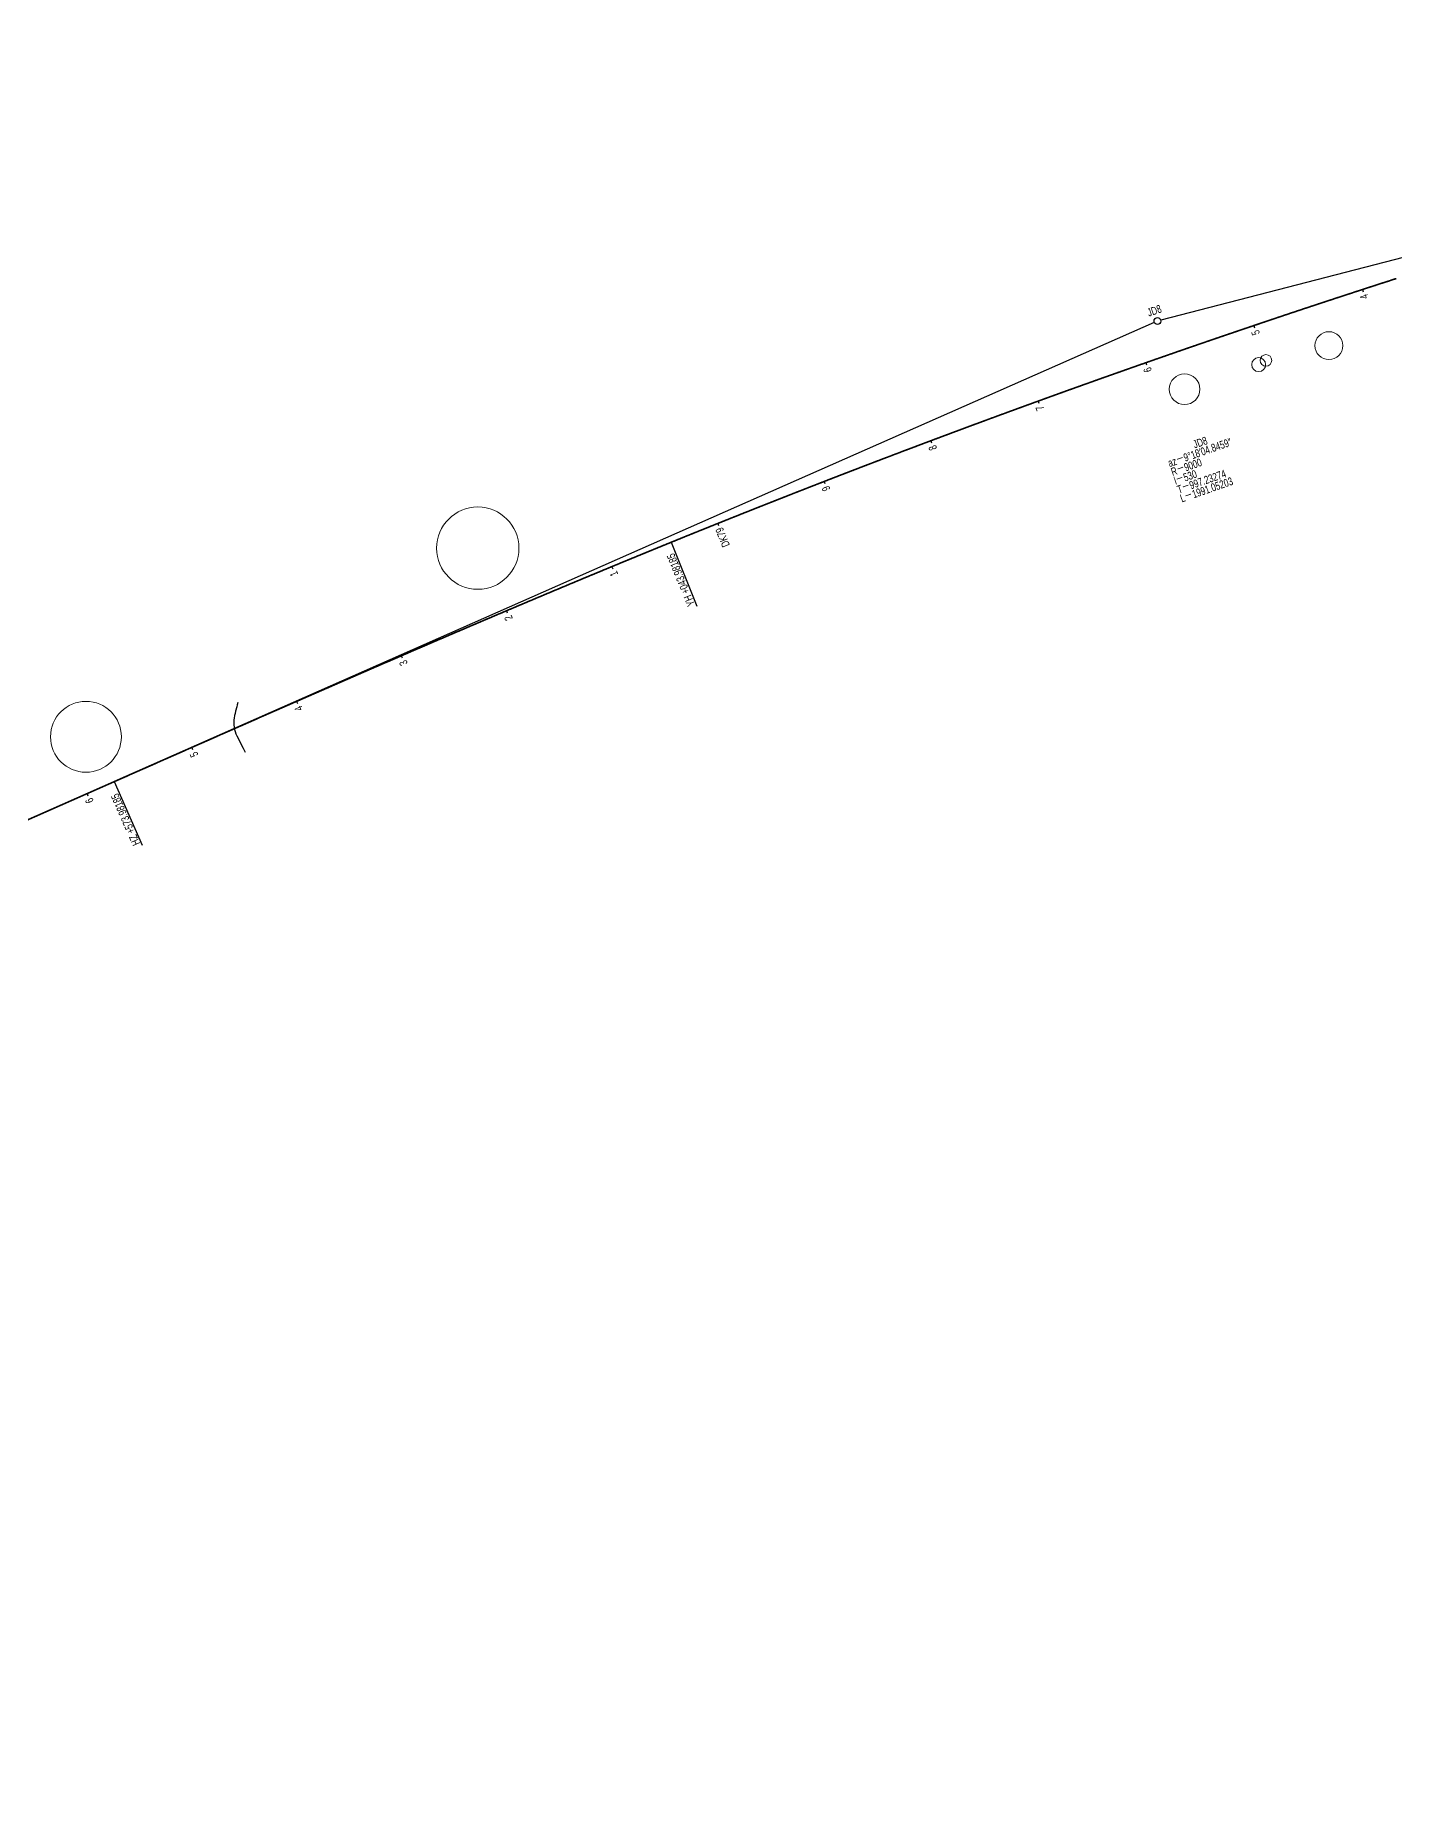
# Model space of a CAD drawing. Header units: millimetres. Extents: x 497834 to 621495, y 3353175 to 3430424.
# Drawn here: x 600636 to 601825, y 3393410 to 3394948 of the extents above; entities that cross this region are included whole.
import ezdxf

# ---------------------------------------------------------------- set-up
doc = ezdxf.new("R2010")
doc.units = ezdxf.units.MM
for name, color, linetype in [('DK改路中线', 7, 'Continuous'), ('dl2', 7, 'Continuous'), ('房屋圆', 7, 'Continuous'), ('沪乍杭打线-0.0-200.8段-施工系转设计系成果-2000坐标系-左线_中线_交点', 7, 'Continuous'), ('沪乍杭打线-0.0-200.8段-施工系转设计系成果-2000坐标系-左线_五大桩', 7, 'Continuous'), ('沪乍杭打线-0.0-200.8段-施工系转设计系成果-2000坐标系-左线_曲线资料', 7, 'Continuous'), ('沪乍杭打线-0.0-200.8段-施工系转设计系成果-2000坐标系-左线_里程', 7, 'Continuous')]:
    doc.layers.add(name, color=color, linetype=linetype)
doc.styles.add('PM_LC', font='slromans.shx', dxfattribs={"width": 0.75, "bigfont": 'hztxt.shx'})
doc.styles.add('PM_QX', font='slromans.shx', dxfattribs={"width": 0.75, "bigfont": 'hztxt.shx'})

msp = doc.modelspace()

# ---------------------------------------------------------------- linework, layer by layer
at = {"layer": 'DK改路中线', "color": 3, "linetype": 'Continuous', "ltscale": 2, "flags": 128}
msp.add_lwpolyline([(600813.3, 3394364.7), (600812.9, 3394362.7), (600812.4, 3394360.8), (600811.4, 3394356.9), (600810.9, 3394355), (600810.4, 3394353.2, 0.179611), (600810.4, 3394353), (600810, 3394351.1), (600809.8, 3394349.1), (600809.7, 3394347.1), (600809.8, 3394345.1), (600810, 3394343.1), (600810.4, 3394341.1), (600810.9, 3394339.2), (600811.6, 3394337.3), (600812.3, 3394335.9), (600812.5, 3394335.5), (600817.9, 3394324.8), (600818.8, 3394323), (600819.7, 3394321.2), (600819.7, 3394321.2)], format="xyb", dxfattribs=at)
at = {"layer": 'dl2', "color": 3, "linetype": 'Continuous', "ltscale": 2, "const_width": 1.4, "flags": 128}
msp.add_lwpolyline([(601826.5, 3394735.4), (601825.5, 3394735.1), (601824.6, 3394734.8), (601823.6, 3394734.5), (601822.7, 3394734.2), (601822.7, 3394734.2), (601821.7, 3394733.9), (601820.8, 3394733.5), (601819.8, 3394733.2), (601818.9, 3394732.9), (601817.9, 3394732.6), (601817.9, 3394732.6), (601816.9, 3394732.3), (601816, 3394732), (601815, 3394731.7), (601814.1, 3394731.4), (601813.1, 3394731.1), (601813.1, 3394731.1), (601812.2, 3394730.8), (601811.2, 3394730.5), (601810.3, 3394730.2), (601809.3, 3394729.9), (601808.4, 3394729.5), (601808.4, 3394729.5), (601807.4, 3394729.2), (601806.5, 3394728.9), (601805.5, 3394728.6), (601804.6, 3394728.3), (601803.6, 3394728), (601803.6, 3394728), (601802.7, 3394727.7), (601801.7, 3394727.4), (601800.8, 3394727.1), (601799.8, 3394726.8), (601798.9, 3394726.5), (601798.9, 3394726.5), (601797.9, 3394726.1), (601797, 3394725.8), (601796, 3394725.5), (601795.1, 3394725.2), (601794.1, 3394724.9), (601794.1, 3394724.9), (601793.2, 3394724.6), (601792.2, 3394724.3), (601791.3, 3394724), (601790.3, 3394723.7), (601789.4, 3394723.4), (601789.4, 3394723.4), (601788.4, 3394723), (601787.5, 3394722.7), (601786.5, 3394722.4), (601785.6, 3394722.1), (601784.6, 3394721.8), (601784.6, 3394721.8), (601783.7, 3394721.5), (601782.7, 3394721.2), (601781.8, 3394720.9), (601780.8, 3394720.6), (601779.9, 3394720.2), (601779.9, 3394720.2), (601778.9, 3394719.9), (601778, 3394719.6), (601777, 3394719.3), (601776.1, 3394719), (601775.1, 3394718.7), (601775.1, 3394718.7), (601774.2, 3394718.4), (601773.2, 3394718.1), (601772.3, 3394717.8), (601771.3, 3394717.4), (601770.4, 3394717.1), (601770.4, 3394717.1), (601769.4, 3394716.8), (601768.5, 3394716.5), (601767.5, 3394716.2), (601766.6, 3394715.9), (601765.6, 3394715.6), (601765.6, 3394715.6), (601764.7, 3394715.3), (601763.7, 3394714.9), (601762.8, 3394714.6), (601761.8, 3394714.3), (601760.9, 3394714), (601760.9, 3394714), (601759.9, 3394713.7), (601759, 3394713.4), (601758, 3394713.1), (601757.1, 3394712.7), (601756.1, 3394712.4), (601756.1, 3394712.4), (601755.2, 3394712.1), (601754.2, 3394711.8), (601753.3, 3394711.5), (601752.3, 3394711.2), (601751.4, 3394710.9), (601751.4, 3394710.9), (601750.4, 3394710.5), (601749.5, 3394710.2), (601748.5, 3394709.9), (601747.6, 3394709.6), (601746.6, 3394709.3), (601746.6, 3394709.3), (601745.7, 3394709), (601744.7, 3394708.7), (601743.8, 3394708.3), (601742.8, 3394708), (601741.9, 3394707.7), (601741.9, 3394707.7), (601740.9, 3394707.4), (601740, 3394707.1), (601739, 3394706.8), (601738.1, 3394706.4), (601737.1, 3394706.1), (601737.1, 3394706.1), (601736.2, 3394705.8), (601735.2, 3394705.5), (601734.3, 3394705.2), (601733.3, 3394704.9), (601732.4, 3394704.5), (601732.4, 3394704.5), (601731.4, 3394704.2), (601730.5, 3394703.9), (601729.5, 3394703.6), (601728.6, 3394703.3), (601727.7, 3394703), (601727.6, 3394703), (601726.7, 3394702.6), (601725.8, 3394702.3), (601724.8, 3394702), (601723.9, 3394701.7), (601722.9, 3394701.4), (601722.9, 3394701.4), (601722, 3394701.1), (601721, 3394700.7), (601720.1, 3394700.4), (601719.1, 3394700.1), (601718.2, 3394699.8), (601718.2, 3394699.8), (601717.2, 3394699.5), (601716.3, 3394699.1), (601715.3, 3394698.8), (601714.4, 3394698.5), (601713.4, 3394698.2), (601713.4, 3394698.2), (601712.5, 3394697.9), (601711.5, 3394697.5), (601710.6, 3394697.2), (601709.6, 3394696.9), (601708.7, 3394696.6), (601708.7, 3394696.6), (601707.7, 3394696.3), (601706.8, 3394695.9), (601705.8, 3394695.6), (601704.9, 3394695.3), (601704, 3394695), (601704, 3394695), (601703, 3394694.7), (601702.1, 3394694.4), (601701.1, 3394694), (601700.2, 3394693.7), (601699.2, 3394693.4), (601699.2, 3394693.4), (601698.3, 3394693.1), (601697.3, 3394692.7), (601696.4, 3394692.4), (601695.4, 3394692.1), (601694.5, 3394691.8), (601694.5, 3394691.8), (601693.5, 3394691.5), (601692.6, 3394691.1), (601691.6, 3394690.8), (601690.7, 3394690.5), (601689.7, 3394690.2), (601689.7, 3394690.2), (601688.8, 3394689.9), (601687.9, 3394689.5), (601686.9, 3394689.2), (601686, 3394688.9), (601685, 3394688.6), (601685, 3394688.6), (601684.1, 3394688.2), (601683.1, 3394687.9), (601682.2, 3394687.6), (601681.2, 3394687.3), (601680.3, 3394687), (601680.3, 3394687), (601679.3, 3394686.6), (601678.4, 3394686.3), (601677.4, 3394686), (601676.5, 3394685.7), (601675.5, 3394685.3), (601675.5, 3394685.3), (601674.6, 3394685), (601673.7, 3394684.7), (601672.7, 3394684.4), (601671.8, 3394684.1), (601670.8, 3394683.7), (601670.8, 3394683.7), (601669.9, 3394683.4), (601668.9, 3394683.1), (601668, 3394682.8), (601667, 3394682.4), (601666.1, 3394682.1), (601666.1, 3394682.1), (601665.1, 3394681.8), (601664.2, 3394681.5), (601663.2, 3394681.1), (601662.3, 3394680.8), (601661.4, 3394680.5), (601661.4, 3394680.5), (601660.4, 3394680.2), (601659.5, 3394679.8), (601658.5, 3394679.5), (601657.6, 3394679.2), (601656.6, 3394678.9), (601656.6, 3394678.9), (601655.7, 3394678.5), (601654.7, 3394678.2), (601653.8, 3394677.9), (601652.8, 3394677.6), (601651.9, 3394677.2), (601651.9, 3394677.2), (601651, 3394676.9), (601650, 3394676.6), (601649.1, 3394676.3), (601648.1, 3394675.9), (601647.2, 3394675.6), (601647.2, 3394675.6), (601646.2, 3394675.3), (601645.3, 3394675), (601644.3, 3394674.6), (601643.4, 3394674.3), (601642.4, 3394674), (601642.4, 3394674), (601641.5, 3394673.6), (601640.6, 3394673.3), (601639.6, 3394673), (601638.7, 3394672.7), (601637.7, 3394672.3), (601637.7, 3394672.3), (601636.8, 3394672), (601635.8, 3394671.7), (601634.9, 3394671.4), (601633.9, 3394671), (601633, 3394670.7), (601633, 3394670.7), (601632.1, 3394670.4), (601631.1, 3394670), (601630.2, 3394669.7), (601629.2, 3394669.4), (601628.3, 3394669.1), (601628.3, 3394669.1), (601627.3, 3394668.7), (601626.4, 3394668.4), (601625.4, 3394668.1), (601624.5, 3394667.7), (601623.6, 3394667.4), (601623.6, 3394667.4), (601622.6, 3394667.1), (601621.7, 3394666.8), (601620.7, 3394666.4), (601619.8, 3394666.1), (601618.8, 3394665.8), (601618.8, 3394665.8), (601617.9, 3394665.4), (601616.9, 3394665.1), (601616, 3394664.8), (601615.1, 3394664.5), (601614.1, 3394664.1), (601614.1, 3394664.1), (601613.2, 3394663.8), (601612.2, 3394663.5), (601611.3, 3394663.1), (601610.3, 3394662.8), (601609.4, 3394662.5), (601609.4, 3394662.5), (601608.4, 3394662.1), (601607.5, 3394661.8), (601606.6, 3394661.5), (601605.6, 3394661.1), (601604.7, 3394660.8), (601604.7, 3394660.8), (601603.7, 3394660.5), (601602.8, 3394660.2), (601601.8, 3394659.8), (601600.9, 3394659.5), (601600, 3394659.2), (601600, 3394659.2), (601599, 3394658.8), (601598.1, 3394658.5), (601597.1, 3394658.2), (601596.2, 3394657.8), (601595.2, 3394657.5), (601595.2, 3394657.5), (601594.3, 3394657.2), (601593.4, 3394656.8), (601592.4, 3394656.5), (601591.5, 3394656.2), (601590.5, 3394655.8), (601590.5, 3394655.8), (601589.6, 3394655.5), (601588.6, 3394655.2), (601587.7, 3394654.8), (601586.8, 3394654.5), (601585.8, 3394654.2), (601585.8, 3394654.2), (601584.9, 3394653.8), (601583.9, 3394653.5), (601583, 3394653.2), (601582, 3394652.8), (601581.1, 3394652.5), (601581.1, 3394652.5), (601580.2, 3394652.2), (601579.2, 3394651.8), (601578.3, 3394651.5), (601577.3, 3394651.2), (601576.4, 3394650.8), (601576.4, 3394650.8), (601575.4, 3394650.5), (601574.5, 3394650.2), (601573.6, 3394649.8), (601572.6, 3394649.5), (601571.7, 3394649.2), (601571.7, 3394649.2), (601570.7, 3394648.8), (601569.8, 3394648.5), (601568.8, 3394648.2), (601567.9, 3394647.8), (601567, 3394647.5), (601567, 3394647.5), (601566, 3394647.2), (601565.1, 3394646.8), (601564.1, 3394646.5), (601563.2, 3394646.2), (601562.2, 3394645.8), (601562.2, 3394645.8), (601561.3, 3394645.5), (601560.4, 3394645.1), (601559.4, 3394644.8), (601558.5, 3394644.5), (601557.5, 3394644.1), (601557.5, 3394644.1), (601556.6, 3394643.8), (601555.7, 3394643.5), (601554.7, 3394643.1), (601553.8, 3394642.8), (601552.8, 3394642.5), (601552.8, 3394642.5), (601551.9, 3394642.1), (601550.9, 3394641.8), (601550, 3394641.4), (601549.1, 3394641.1), (601548.1, 3394640.8), (601548.1, 3394640.8), (601547.2, 3394640.4), (601546.2, 3394640.1), (601545.3, 3394639.8), (601544.4, 3394639.4), (601543.4, 3394639.1), (601543.4, 3394639.1), (601542.5, 3394638.7), (601541.5, 3394638.4), (601540.6, 3394638.1), (601539.6, 3394637.7), (601538.7, 3394637.4), (601538.7, 3394637.4), (601537.8, 3394637.1), (601536.8, 3394636.7), (601535.9, 3394636.4), (601534.9, 3394636), (601534, 3394635.7), (601534, 3394635.7), (601533.1, 3394635.4), (601532.1, 3394635), (601531.2, 3394634.7), (601530.2, 3394634.3), (601529.3, 3394634), (601529.3, 3394634), (601528.4, 3394633.7), (601527.4, 3394633.3), (601526.5, 3394633), (601525.5, 3394632.6), (601524.6, 3394632.3), (601524.6, 3394632.3), (601523.7, 3394632), (601522.7, 3394631.6), (601521.8, 3394631.3), (601520.8, 3394630.9), (601519.9, 3394630.6), (601519.9, 3394630.6), (601519, 3394630.3), (601518, 3394629.9), (601517.1, 3394629.6), (601516.1, 3394629.2), (601515.2, 3394628.9), (601515.2, 3394628.9), (601514.3, 3394628.6), (601513.3, 3394628.2), (601512.4, 3394627.9), (601511.4, 3394627.5), (601510.5, 3394627.2), (601510.5, 3394627.2), (601509.6, 3394626.9), (601508.6, 3394626.5), (601507.7, 3394626.2), (601506.7, 3394625.8), (601505.8, 3394625.5), (601505.8, 3394625.5), (601504.9, 3394625.1), (601503.9, 3394624.8), (601503, 3394624.5), (601502, 3394624.1), (601501.1, 3394623.8), (601501.1, 3394623.8), (601500.2, 3394623.4), (601499.2, 3394623.1), (601498.3, 3394622.7), (601497.3, 3394622.4), (601496.4, 3394622.1), (601496.4, 3394622.1), (601495.5, 3394621.7), (601494.5, 3394621.4), (601493.6, 3394621), (601492.6, 3394620.7), (601491.7, 3394620.3), (601491.7, 3394620.3), (601490.8, 3394620), (601489.8, 3394619.7), (601488.9, 3394619.3), (601487.9, 3394619), (601487, 3394618.6), (601487, 3394618.6), (601486.1, 3394618.3), (601485.1, 3394617.9), (601484.2, 3394617.6), (601483.3, 3394617.2), (601482.3, 3394616.9), (601482.3, 3394616.9), (601481.4, 3394616.6), (601480.4, 3394616.2), (601479.5, 3394615.9), (601478.6, 3394615.5), (601477.6, 3394615.2), (601477.6, 3394615.2), (601476.7, 3394614.8), (601475.7, 3394614.5), (601474.8, 3394614.1), (601473.9, 3394613.8), (601472.9, 3394613.5), (601472.9, 3394613.5), (601472, 3394613.1), (601471.1, 3394612.8), (601470.1, 3394612.4), (601469.2, 3394612.1), (601468.2, 3394611.7), (601468.2, 3394611.7), (601467.3, 3394611.4), (601466.4, 3394611), (601465.4, 3394610.7), (601464.5, 3394610.3), (601463.5, 3394610), (601463.5, 3394610), (601462.6, 3394609.6), (601461.7, 3394609.3), (601460.7, 3394608.9), (601459.8, 3394608.6), (601458.9, 3394608.3), (601458.9, 3394608.3), (601457.9, 3394607.9), (601457, 3394607.6), (601456, 3394607.2), (601455.1, 3394606.9), (601454.2, 3394606.5), (601454.2, 3394606.5), (601453.2, 3394606.2), (601452.3, 3394605.8), (601451.4, 3394605.5), (601450.4, 3394605.1), (601449.5, 3394604.8), (601449.5, 3394604.8), (601448.5, 3394604.4), (601447.6, 3394604.1), (601446.7, 3394603.7), (601445.7, 3394603.4), (601444.8, 3394603), (601444.8, 3394603), (601443.9, 3394602.7), (601442.9, 3394602.3), (601442, 3394602), (601441, 3394601.6), (601440.1, 3394601.3), (601440.1, 3394601.3), (601439.2, 3394600.9), (601438.2, 3394600.6), (601437.3, 3394600.2), (601436.4, 3394599.9), (601435.4, 3394599.5), (601435.4, 3394599.5), (601434.5, 3394599.2), (601433.6, 3394598.8), (601432.6, 3394598.5), (601431.7, 3394598.1), (601430.7, 3394597.8), (601430.7, 3394597.8), (601429.8, 3394597.4), (601428.9, 3394597.1), (601427.9, 3394596.7), (601427, 3394596.4), (601426.1, 3394596), (601426.1, 3394596), (601425.1, 3394595.7), (601424.2, 3394595.3), (601423.2, 3394595), (601422.3, 3394594.6), (601421.4, 3394594.3), (601421.4, 3394594.3), (601420.4, 3394593.9), (601419.5, 3394593.6), (601418.6, 3394593.2), (601417.6, 3394592.9), (601416.7, 3394592.5), (601416.7, 3394592.5), (601415.8, 3394592.2), (601414.8, 3394591.8), (601413.9, 3394591.5), (601413, 3394591.1), (601412, 3394590.8), (601412, 3394590.8), (601411.1, 3394590.4), (601410.1, 3394590.1), (601409.2, 3394589.7), (601408.3, 3394589.4), (601407.3, 3394589), (601407.3, 3394589), (601406.4, 3394588.6), (601405.5, 3394588.3), (601404.5, 3394587.9), (601403.6, 3394587.6), (601402.7, 3394587.2), (601402.7, 3394587.2), (601401.7, 3394586.9), (601400.8, 3394586.5), (601399.9, 3394586.2), (601398.9, 3394585.8), (601398, 3394585.5), (601398, 3394585.5), (601397, 3394585.1), (601396.1, 3394584.8), (601395.2, 3394584.4), (601394.2, 3394584.1), (601393.3, 3394583.7), (601393.3, 3394583.7), (601392.4, 3394583.3), (601391.4, 3394583), (601390.5, 3394582.6), (601389.6, 3394582.3), (601388.6, 3394581.9), (601388.6, 3394581.9), (601387.7, 3394581.6), (601386.8, 3394581.2), (601385.8, 3394580.9), (601384.9, 3394580.5), (601384, 3394580.1), (601384, 3394580.1), (601383, 3394579.8), (601382.1, 3394579.4), (601381.2, 3394579.1), (601380.2, 3394578.7), (601379.3, 3394578.4), (601379.3, 3394578.4), (601378.4, 3394578), (601377.4, 3394577.7), (601376.5, 3394577.3), (601375.5, 3394576.9), (601374.6, 3394576.6), (601374.6, 3394576.6), (601373.7, 3394576.2), (601372.7, 3394575.9), (601371.8, 3394575.5), (601370.9, 3394575.2), (601369.9, 3394574.8), (601369.9, 3394574.8), (601369, 3394574.4), (601368.1, 3394574.1), (601367.1, 3394573.7), (601366.2, 3394573.4), (601365.3, 3394573), (601365.3, 3394573), (601364.3, 3394572.7), (601363.4, 3394572.3), (601362.5, 3394571.9), (601361.5, 3394571.6), (601360.6, 3394571.2), (601360.6, 3394571.2), (601359.7, 3394570.9), (601358.7, 3394570.5), (601357.8, 3394570.2), (601356.9, 3394569.8), (601355.9, 3394569.4), (601355.9, 3394569.4), (601355, 3394569.1), (601354.1, 3394568.7), (601353.1, 3394568.4), (601352.2, 3394568), (601351.3, 3394567.6), (601351.3, 3394567.6), (601350.3, 3394567.3), (601349.4, 3394566.9), (601348.5, 3394566.6), (601347.5, 3394566.2), (601346.6, 3394565.8), (601346.6, 3394565.8), (601345.7, 3394565.5), (601344.7, 3394565.1), (601343.8, 3394564.8), (601342.9, 3394564.4), (601341.9, 3394564), (601341.9, 3394564), (601341, 3394563.7), (601340.1, 3394563.3), (601339.1, 3394563), (601338.2, 3394562.6), (601337.3, 3394562.2), (601337.3, 3394562.2), (601336.3, 3394561.9), (601335.4, 3394561.5), (601334.5, 3394561.2), (601333.5, 3394560.8), (601332.6, 3394560.4), (601332.6, 3394560.4), (601331.7, 3394560.1), (601330.7, 3394559.7), (601329.8, 3394559.4), (601328.9, 3394559), (601327.9, 3394558.6), (601327.9, 3394558.6), (601327, 3394558.3), (601326.1, 3394557.9), (601325.2, 3394557.5), (601324.2, 3394557.2), (601323.3, 3394556.8), (601323.3, 3394556.8), (601322.4, 3394556.5), (601321.4, 3394556.1), (601320.5, 3394555.7), (601319.6, 3394555.4), (601318.6, 3394555), (601318.6, 3394555), (601317.7, 3394554.6), (601316.8, 3394554.3), (601315.8, 3394553.9), (601314.9, 3394553.6), (601314, 3394553.2), (601314, 3394553.2), (601313, 3394552.8), (601312.1, 3394552.5), (601311.2, 3394552.1), (601310.2, 3394551.7), (601309.3, 3394551.4), (601309.3, 3394551.4), (601308.4, 3394551), (601307.4, 3394550.6), (601306.5, 3394550.3), (601305.6, 3394549.9), (601304.7, 3394549.6), (601304.7, 3394549.6), (601303.7, 3394549.2), (601302.8, 3394548.8), (601301.9, 3394548.5), (601300.9, 3394548.1), (601300, 3394547.7), (601300, 3394547.7), (601299.1, 3394547.4), (601298.1, 3394547), (601297.2, 3394546.6), (601296.3, 3394546.3), (601295.3, 3394545.9), (601295.3, 3394545.9), (601294.4, 3394545.5), (601293.5, 3394545.2), (601292.6, 3394544.8), (601291.6, 3394544.4), (601290.7, 3394544.1), (601290.7, 3394544.1), (601289.8, 3394543.7), (601288.8, 3394543.3), (601287.9, 3394543), (601287, 3394542.6), (601286, 3394542.2), (601286, 3394542.2), (601285.1, 3394541.9), (601284.2, 3394541.5), (601283.2, 3394541.1), (601282.3, 3394540.8), (601281.4, 3394540.4), (601281.4, 3394540.4), (601280.5, 3394540), (601279.5, 3394539.7), (601278.6, 3394539.3), (601277.7, 3394538.9), (601276.7, 3394538.6), (601276.7, 3394538.6), (601275.8, 3394538.2), (601274.9, 3394537.8), (601273.9, 3394537.5), (601273, 3394537.1), (601272.1, 3394536.7), (601272.1, 3394536.7), (601271.2, 3394536.4), (601270.2, 3394536), (601269.3, 3394535.6), (601268.4, 3394535.3), (601267.4, 3394534.9), (601267.4, 3394534.9), (601266.5, 3394534.5), (601265.6, 3394534.2), (601264.6, 3394533.8), (601263.7, 3394533.4), (601262.8, 3394533.1), (601262.8, 3394533.1), (601261.9, 3394532.7), (601260.9, 3394532.3), (601260, 3394531.9), (601259.1, 3394531.6), (601258.1, 3394531.2), (601258.1, 3394531.2), (601257.2, 3394530.8), (601256.3, 3394530.5), (601255.4, 3394530.1), (601254.4, 3394529.7), (601253.5, 3394529.4), (601253.5, 3394529.4), (601252.6, 3394529), (601251.6, 3394528.6), (601250.7, 3394528.2), (601249.8, 3394527.9), (601248.9, 3394527.5), (601248.9, 3394527.5), (601247.9, 3394527.1), (601247, 3394526.8), (601246.1, 3394526.4), (601245.1, 3394526), (601244.2, 3394525.7), (601244.2, 3394525.7), (601243.3, 3394525.3), (601242.4, 3394524.9), (601241.4, 3394524.5), (601240.5, 3394524.2), (601239.6, 3394523.8), (601239.6, 3394523.8), (601238.6, 3394523.4), (601237.7, 3394523.1), (601236.8, 3394522.7), (601235.9, 3394522.3), (601234.9, 3394521.9), (601234.9, 3394521.9), (601234, 3394521.6), (601233.1, 3394521.2), (601232.1, 3394520.8), (601231.2, 3394520.5), (601230.3, 3394520.1), (601230.3, 3394520.1), (601229.4, 3394519.7), (601228.4, 3394519.3), (601227.5, 3394519), (601226.6, 3394518.6), (601225.6, 3394518.2), (601225.6, 3394518.2), (601224.7, 3394517.8), (601223.8, 3394517.5), (601222.9, 3394517.1), (601221.9, 3394516.7), (601221, 3394516.3), (601221, 3394516.3), (601220.1, 3394516), (601219.2, 3394515.6), (601218.2, 3394515.2), (601217.3, 3394514.9), (601216.4, 3394514.5), (601216.4, 3394514.5), (601215.4, 3394514.1), (601214.5, 3394513.7), (601213.6, 3394513.4), (601212.7, 3394513), (601211.7, 3394512.6), (601211.7, 3394512.6), (601210.8, 3394512.2), (601209.9, 3394511.9), (601209, 3394511.5), (601208, 3394511.1), (601207.1, 3394510.7), (601207.1, 3394510.7), (601206.2, 3394510.4), (601205.2, 3394510), (601204.3, 3394509.6), (601203.4, 3394509.2), (601202.5, 3394508.9), (601202.5, 3394508.9), (601201.5, 3394508.5), (601200.6, 3394508.1), (601199.7, 3394507.7), (601198.8, 3394507.4), (601197.8, 3394507), (601197.8, 3394507), (601196.9, 3394506.6), (601196, 3394506.2), (601195.1, 3394505.8), (601194.1, 3394505.5), (601193.2, 3394505.1), (601193.2, 3394505.1), (601192.3, 3394504.7), (601192.2, 3394504.7), (601191.3, 3394504.3), (601190.4, 3394503.9), (601189.4, 3394503.6), (601188.5, 3394503.2), (601187.6, 3394502.8), (601186.7, 3394502.4), (601185.7, 3394502.1), (601184.8, 3394501.7), (601183.9, 3394501.3), (601183, 3394500.9), (601182, 3394500.5), (601181.1, 3394500.2), (601180.2, 3394499.8), (601179.3, 3394499.4), (601178.3, 3394499), (601177.4, 3394498.7), (601176.5, 3394498.3), (601175.6, 3394497.9), (601174.6, 3394497.5), (601173.7, 3394497.1), (601172.8, 3394496.8), (601171.9, 3394496.4), (601170.9, 3394496), (601170, 3394495.6), (601169.1, 3394495.2), (601168.2, 3394494.9), (601167.2, 3394494.5), (601166.3, 3394494.1), (601165.4, 3394493.7), (601164.5, 3394493.3), (601163.5, 3394493), (601162.6, 3394492.6), (601161.7, 3394492.2), (601160.8, 3394491.8), (601159.8, 3394491.4), (601158.9, 3394491.1), (601158, 3394490.7), (601157.1, 3394490.3), (601156.1, 3394489.9), (601155.2, 3394489.5), (601154.3, 3394489.2), (601153.4, 3394488.8), (601152.4, 3394488.4), (601151.5, 3394488), (601150.6, 3394487.6), (601149.7, 3394487.3), (601148.7, 3394486.9), (601147.8, 3394486.5), (601146.9, 3394486.1), (601146, 3394485.7), (601145, 3394485.3), (601144.1, 3394485), (601143.2, 3394484.6), (601142.3, 3394484.2), (601141.3, 3394483.8), (601140.4, 3394483.4), (601139.5, 3394483.1), (601138.6, 3394482.7), (601137.6, 3394482.3), (601136.7, 3394481.9), (601135.8, 3394481.5), (601134.9, 3394481.1), (601133.9, 3394480.8), (601133, 3394480.4), (601132.1, 3394480), (601131.2, 3394479.6), (601130.3, 3394479.2), (601129.3, 3394478.8), (601128.4, 3394478.5), (601127.5, 3394478.1), (601126.6, 3394477.7), (601125.6, 3394477.3), (601124.7, 3394476.9), (601123.8, 3394476.5), (601122.9, 3394476.2), (601121.9, 3394475.8), (601121, 3394475.4), (601120.1, 3394475), (601119.2, 3394474.6), (601118.2, 3394474.2), (601117.3, 3394473.9), (601116.4, 3394473.5), (601115.5, 3394473.1), (601114.6, 3394472.7), (601113.6, 3394472.3), (601112.7, 3394471.9), (601111.8, 3394471.5), (601110.9, 3394471.2), (601109.9, 3394470.8), (601109, 3394470.4), (601108.1, 3394470), (601107.2, 3394469.6), (601106.2, 3394469.2), (601105.3, 3394468.8), (601104.4, 3394468.5), (601103.5, 3394468.1), (601102.6, 3394467.7), (601101.6, 3394467.3), (601100.7, 3394466.9), (601099.8, 3394466.5), (601098.9, 3394466.1), (601097.9, 3394465.8), (601097, 3394465.4), (601096.1, 3394465), (601095.2, 3394464.6), (601094.3, 3394464.2), (601093.3, 3394463.8), (601092.4, 3394463.4), (601091.5, 3394463.1), (601090.6, 3394462.7), (601089.6, 3394462.3), (601088.7, 3394461.9), (601087.8, 3394461.5), (601086.9, 3394461.1), (601086, 3394460.7), (601085, 3394460.3), (601084.1, 3394460), (601083.2, 3394459.6), (601082.3, 3394459.2), (601081.3, 3394458.8), (601080.4, 3394458.4), (601079.5, 3394458), (601078.6, 3394457.6), (601077.7, 3394457.2), (601076.7, 3394456.9), (601075.8, 3394456.5), (601074.9, 3394456.1), (601074, 3394455.7), (601073.1, 3394455.3), (601072.1, 3394454.9), (601071.2, 3394454.5), (601070.3, 3394454.1), (601069.4, 3394453.7), (601068.4, 3394453.4), (601067.5, 3394453), (601066.6, 3394452.6), (601065.7, 3394452.2), (601064.8, 3394451.8), (601063.8, 3394451.4), (601062.9, 3394451), (601062, 3394450.6), (601061.1, 3394450.2), (601060.2, 3394449.9), (601059.2, 3394449.5), (601058.3, 3394449.1), (601057.4, 3394448.7), (601056.5, 3394448.3), (601055.6, 3394447.9), (601054.6, 3394447.5), (601053.7, 3394447.1), (601052.8, 3394446.7), (601051.9, 3394446.3), (601050.9, 3394446), (601050, 3394445.6), (601049.1, 3394445.2), (601048.2, 3394444.8), (601047.3, 3394444.4), (601046.3, 3394444), (601045.4, 3394443.6), (601044.5, 3394443.2), (601043.6, 3394442.8), (601042.7, 3394442.4), (601041.7, 3394442.1), (601040.8, 3394441.7), (601039.9, 3394441.3), (601039, 3394440.9), (601038.1, 3394440.5), (601037.1, 3394440.1), (601036.2, 3394439.7), (601035.3, 3394439.3), (601034.4, 3394438.9), (601033.5, 3394438.5), (601032.5, 3394438.1), (601031.6, 3394437.7), (601030.7, 3394437.4), (601029.8, 3394437), (601028.9, 3394436.6), (601027.9, 3394436.2), (601027, 3394435.8), (601026.1, 3394435.4), (601025.2, 3394435), (601024.3, 3394434.6), (601023.3, 3394434.2), (601022.4, 3394433.8), (601021.5, 3394433.4), (601020.6, 3394433), (601019.7, 3394432.6), (601018.7, 3394432.3), (601017.8, 3394431.9), (601016.9, 3394431.5), (601016, 3394431.1), (601015.1, 3394430.7), (601014.1, 3394430.3), (601013.2, 3394429.9), (601012.3, 3394429.5), (601011.4, 3394429.1), (601010.5, 3394428.7), (601009.5, 3394428.3), (601008.6, 3394427.9), (601007.7, 3394427.5), (601006.8, 3394427.1), (601005.9, 3394426.8), (601004.9, 3394426.4), (601004, 3394426), (601003.1, 3394425.6), (601002.2, 3394425.2), (601001.3, 3394424.8), (601000.4, 3394424.4), (600999.4, 3394424), (600998.5, 3394423.6), (600997.6, 3394423.2), (600996.7, 3394422.8), (600995.8, 3394422.4), (600994.8, 3394422), (600993.9, 3394421.6), (600993, 3394421.2), (600992.1, 3394420.8), (600991.2, 3394420.4), (600990.2, 3394420.1), (600989.3, 3394419.7), (600988.4, 3394419.3), (600987.5, 3394418.9), (600986.6, 3394418.5), (600985.6, 3394418.1), (600984.7, 3394417.7), (600983.8, 3394417.3), (600982.9, 3394416.9), (600982, 3394416.5), (600981.1, 3394416.1), (600980.1, 3394415.7), (600979.2, 3394415.3), (600978.3, 3394414.9), (600977.4, 3394414.5), (600976.5, 3394414.1), (600975.5, 3394413.7), (600974.6, 3394413.3), (600973.7, 3394412.9), (600972.8, 3394412.5), (600971.9, 3394412.1), (600971, 3394411.8), (600970, 3394411.4), (600969.1, 3394411), (600968.2, 3394410.6), (600967.3, 3394410.2), (600966.4, 3394409.8), (600965.4, 3394409.4), (600964.5, 3394409), (600963.6, 3394408.6), (600962.7, 3394408.2), (600961.8, 3394407.8), (600960.9, 3394407.4), (600959.9, 3394407), (600959, 3394406.6), (600958.1, 3394406.2), (600957.2, 3394405.8), (600956.3, 3394405.4), (600955.3, 3394405), (600954.4, 3394404.6), (600953.5, 3394404.2), (600952.6, 3394403.8), (600951.7, 3394403.4), (600950.8, 3394403), (600949.8, 3394402.6), (600948.9, 3394402.2), (600948, 3394401.8), (600947.1, 3394401.4), (600946.2, 3394401), (600945.2, 3394400.6), (600944.3, 3394400.2), (600943.4, 3394399.9), (600942.5, 3394399.5), (600941.6, 3394399.1), (600940.7, 3394398.7), (600939.7, 3394398.3), (600938.8, 3394397.9), (600937.9, 3394397.5), (600937, 3394397.1), (600936.1, 3394396.7), (600935.2, 3394396.3), (600934.2, 3394395.9), (600933.3, 3394395.5), (600932.4, 3394395.1), (600931.5, 3394394.7), (600930.6, 3394394.3), (600929.7, 3394393.9), (600928.7, 3394393.5), (600927.8, 3394393.1), (600926.9, 3394392.7), (600926, 3394392.3), (600925.1, 3394391.9), (600924.1, 3394391.5), (600923.2, 3394391.1), (600922.3, 3394390.7), (600921.4, 3394390.3), (600920.5, 3394389.9), (600919.6, 3394389.5), (600918.6, 3394389.1), (600917.7, 3394388.7), (600916.8, 3394388.3), (600915.9, 3394387.9), (600915, 3394387.5), (600914.1, 3394387.1), (600913.1, 3394386.7), (600912.2, 3394386.3), (600911.3, 3394385.9), (600910.4, 3394385.5), (600909.5, 3394385.1), (600908.6, 3394384.7), (600907.6, 3394384.3), (600906.7, 3394383.9), (600905.8, 3394383.5), (600904.9, 3394383.1), (600904, 3394382.7), (600903.1, 3394382.3), (600902.1, 3394381.9), (600901.2, 3394381.5), (600900.3, 3394381.1), (600899.4, 3394380.7), (600898.5, 3394380.3), (600897.6, 3394379.9), (600896.6, 3394379.5), (600895.7, 3394379.1), (600894.8, 3394378.7), (600893.9, 3394378.3), (600893, 3394377.9), (600892.1, 3394377.5), (600891.1, 3394377.1), (600890.2, 3394376.7), (600889.3, 3394376.3), (600888.4, 3394375.9), (600887.5, 3394375.5), (600886.6, 3394375.1), (600885.6, 3394374.7), (600884.7, 3394374.3), (600883.8, 3394373.9), (600882.9, 3394373.5), (600882, 3394373.1), (600881.1, 3394372.7), (600880.1, 3394372.3), (600879.2, 3394371.9), (600878.3, 3394371.5), (600877.4, 3394371.1), (600876.5, 3394370.7), (600875.6, 3394370.3), (600874.6, 3394369.9), (600873.7, 3394369.5), (600872.8, 3394369.1), (600871.9, 3394368.7), (600871, 3394368.3), (600870.1, 3394367.9), (600869.1, 3394367.5), (600868.2, 3394367.1), (600867.3, 3394366.7), (600866.4, 3394366.3), (600865.5, 3394365.9), (600864.6, 3394365.5), (600863.7, 3394365.1), (600862.7, 3394364.7), (600861.8, 3394364.3), (600860.9, 3394363.9), (600860, 3394363.5), (600859.1, 3394363.1), (600858.2, 3394362.7), (600857.2, 3394362.3), (600856.3, 3394361.9), (600855.4, 3394361.5), (600854.5, 3394361.1), (600853.6, 3394360.7), (600852.7, 3394360.3), (600851.7, 3394359.9), (600850.8, 3394359.5), (600849.9, 3394359.1), (600849, 3394358.7), (600848.1, 3394358.3), (600847.2, 3394357.9), (600846.3, 3394357.5), (600845.3, 3394357.1), (600844.4, 3394356.7), (600843.5, 3394356.3), (600842.6, 3394355.9), (600841.7, 3394355.5), (600840.8, 3394355.1), (600839.8, 3394354.7), (600838.9, 3394354.3), (600838, 3394353.9), (600837.1, 3394353.5), (600836.2, 3394353.1), (600835.3, 3394352.7), (600834.3, 3394352.3), (600833.4, 3394351.9), (600832.5, 3394351.5), (600831.6, 3394351.1), (600830.7, 3394350.6), (600829.8, 3394350.2), (600828.9, 3394349.8), (600827.9, 3394349.4), (600827, 3394349), (600826.1, 3394348.6), (600825.2, 3394348.2), (600824.3, 3394347.8), (600823.4, 3394347.4), (600822.4, 3394347), (600821.5, 3394346.6), (600820.6, 3394346.2), (600819.7, 3394345.8), (600818.8, 3394345.4), (600817.9, 3394345), (600817, 3394344.6), (600816, 3394344.2), (600815.1, 3394343.8), (600814.2, 3394343.4), (600813.3, 3394343), (600812.4, 3394342.6), (600811.5, 3394342.2), (600810.5, 3394341.8), (600809.6, 3394341.4), (600808.7, 3394341), (600807.8, 3394340.6), (600806.9, 3394340.2), (600806, 3394339.8), (600805.1, 3394339.4), (600804.1, 3394339), (600803.2, 3394338.6), (600802.3, 3394338.2), (600801.4, 3394337.8), (600800.5, 3394337.4), (600799.6, 3394337), (600798.6, 3394336.6), (600797.7, 3394336.2), (600796.8, 3394335.8), (600795.9, 3394335.4), (600795, 3394334.9), (600794.1, 3394334.5), (600793.2, 3394334.1), (600792.2, 3394333.7), (600791.3, 3394333.3), (600790.4, 3394332.9), (600789.5, 3394332.5), (600788.6, 3394332.1), (600787.7, 3394331.7), (600786.7, 3394331.3), (600785.8, 3394330.9), (600784.9, 3394330.5), (600784, 3394330.1), (600783.1, 3394329.7), (600782.2, 3394329.3), (600781.3, 3394328.9), (600780.3, 3394328.5), (600779.4, 3394328.1), (600778.5, 3394327.7), (600777.6, 3394327.3), (600776.7, 3394326.9), (600775.8, 3394326.5), (600774.9, 3394326.1), (600773.9, 3394325.7), (600773, 3394325.3), (600772.1, 3394324.9), (600771.2, 3394324.5), (600770.3, 3394324.1), (600769.4, 3394323.7), (600768.4, 3394323.3), (600767.5, 3394322.9), (600766.6, 3394322.4), (600765.7, 3394322), (600764.8, 3394321.6), (600763.9, 3394321.2), (600763, 3394320.8), (600762, 3394320.4), (600761.1, 3394320), (600760.2, 3394319.6), (600759.3, 3394319.2), (600758.4, 3394318.8), (600757.5, 3394318.4), (600756.6, 3394318), (600755.6, 3394317.6), (600754.7, 3394317.2), (600753.8, 3394316.8), (600752.9, 3394316.4), (600752, 3394316), (600751.1, 3394315.6), (600750.1, 3394315.2), (600749.2, 3394314.8), (600748.3, 3394314.4), (600747.4, 3394314), (600746.5, 3394313.6), (600745.6, 3394313.2), (600744.7, 3394312.8), (600743.7, 3394312.4), (600742.8, 3394312), (600741.9, 3394311.5), (600741, 3394311.1), (600740.1, 3394310.7), (600739.2, 3394310.3), (600738.3, 3394309.9), (600737.3, 3394309.5), (600736.4, 3394309.1), (600735.5, 3394308.7), (600734.6, 3394308.3), (600733.7, 3394307.9), (600732.8, 3394307.5), (600731.9, 3394307.1), (600730.9, 3394306.7), (600730, 3394306.3), (600729.1, 3394305.9), (600728.2, 3394305.5), (600727.3, 3394305.1), (600726.4, 3394304.7), (600725.4, 3394304.3), (600724.5, 3394303.9), (600723.6, 3394303.5), (600722.7, 3394303.1), (600721.8, 3394302.7), (600720.9, 3394302.3), (600720, 3394301.9), (600719, 3394301.5), (600718.1, 3394301), (600717.2, 3394300.6), (600716.3, 3394300.2), (600715.4, 3394299.8), (600714.5, 3394299.4), (600713.6, 3394299), (600712.6, 3394298.6), (600711.7, 3394298.2), (600710.8, 3394297.8), (600709.9, 3394297.4), (600709, 3394297), (600708.1, 3394296.6), (600707.2, 3394296.2), (600706.2, 3394295.8), (600705.3, 3394295.4), (598701.9, 3393410.8)], dxfattribs=at)
at = {"layer": '房屋圆', "lineweight": 0}
for centre, radius in [((601767.5, 3394676.7), 12.2), ((601706.1, 3394660.1), 6.1), ((601712.5, 3394663.8), 5.06), ((601641.3, 3394638.6), 13.4), ((601023.2, 3394499.6), 36), ((600680.5, 3394334.6), 31)]:
    msp.add_circle(centre, radius, dxfattribs=at)
at = {"layer": '沪乍杭打线-0.0-200.8段-施工系转设计系成果-2000坐标系-左线_中线_交点', "color": 6, "linetype": 'Continuous', "ltscale": 2}
for p, q in [((602583, 3394948.3), (601620.5, 3394698.9)), ((601614.8, 3394697), (600705.3, 3394295.4))]:
    msp.add_line(p, q, dxfattribs=at)
msp.add_circle((601617.6, 3394698.2), 3, dxfattribs=at)
at = {"layer": '沪乍杭打线-0.0-200.8段-施工系转设计系成果-2000坐标系-左线_五大桩', "color": 5, "linetype": 'Continuous', "ltscale": 2}
for p, q in [((601192.2, 3394504.7), (601214.9, 3394448.9)), ((600705.3, 3394295.4), (600729.8, 3394239.9))]:
    msp.add_line(p, q, dxfattribs=at)
at = {"layer": '沪乍杭打线-0.0-200.8段-施工系转设计系成果-2000坐标系-左线_里程', "color": 5, "linetype": 'Continuous', "ltscale": 2}
for p, q in [((601796.9, 3394725.8), (601797.5, 3394723.9)), ((601702, 3394694.3), (601702.6, 3394692.4)), ((601607.4, 3394661.8), (601608.1, 3394659.9)), ((601513.2, 3394628.2), (601513.9, 3394626.3)), ((601419.4, 3394593.6), (601420.1, 3394591.7)), ((601326, 3394557.9), (601326.7, 3394556)), ((601233, 3394521.2), (601233.7, 3394519.3)), ((601140.4, 3394483.4), (601141.2, 3394481.6)), ((601048.2, 3394444.8), (601048.9, 3394442.9)), ((600956.2, 3394405.4), (600957, 3394403.6)), ((600864.6, 3394365.5), (600865.4, 3394363.7)), ((600773, 3394325.3), (600773.8, 3394323.4)), ((600681.5, 3394284.9), (600682.3, 3394283.1))]:
    msp.add_line(p, q, dxfattribs=at)

# ---------------------------------------------------------------- texts
at = {"layer": '沪乍杭打线-0.0-200.8段-施工系转设计系成果-2000坐标系-左线_中线_交点', "color": 5, "style": 'PM_QX', "width": 0.75}
msp.add_text('JD8', height=7, rotation=19.1729, dxfattribs=at).set_placement((601610.1, 3394702))
at = {"layer": '沪乍杭打线-0.0-200.8段-施工系转设计系成果-2000坐标系-左线_五大桩', "color": 5, "style": 'PM_QX', "width": 0.75}
for s, rotation, p in [('YH +043.98185', 112.1365, (601213.2, 3394450.4)), ('HZ +573.98185', 113.8234, (600728.1, 3394241.3))]:
    msp.add_text(s, height=7, rotation=rotation, dxfattribs=at).set_placement(p)
at = {"layer": '沪乍杭打线-0.0-200.8段-施工系转设计系成果-2000坐标系-左线_曲线资料', "color": 5, "style": 'PM_QX', "width": 0.75}
msp.add_text('JD8', height=7, rotation=19.1729, dxfattribs=at).set_placement((601650.2, 3394586.7))
at = {"layer": '沪乍杭打线-0.0-200.8段-施工系转设计系成果-2000坐标系-左线_曲线资料', "color": 5, "insert": (601625.9, 3394577), "char_height": 7, "attachment_point": 1, "rotation": 19.1729, "line_spacing_factor": 0.7, "style": 'PM_QX'}
msp.add_mtext('\\W0.750000;az－9°18′04.8459″\\PR－9000\\Pl－530\\PT－997.23274\\PL－1991.05203', dxfattribs=at)
at = {"layer": '沪乍杭打线-0.0-200.8段-施工系转设计系成果-2000坐标系-左线_里程', "color": 2, "style": 'PM_LC', "width": 0.75}
for s, rotation, p in [('4', 108.0369, (601802.2, 3394718.7)), ('5', 108.6735, (601707.3, 3394687.3)), ('6', 109.3101, (601612.9, 3394654.8)), ('7', 109.9467, (601518.7, 3394621.3)), ('8', 110.5833, (601425, 3394586.7)), ('9', 111.2199, (601331.7, 3394551.1)), ('DK79', 111.8565, (601243.8, 3394502.2)), ('1', 112.4742, (601146.2, 3394476.7)), ('2', 112.9835, (601054, 3394438.1)), ('3', 113.3726, (600962.1, 3394398.8)), ('4', 113.6417, (600870.5, 3394358.9)), ('5', 113.7906, (600779, 3394318.7)), ('6', 113.8234, (600687.5, 3394278.3))]:
    msp.add_text(s, height=7, rotation=rotation, dxfattribs=at).set_placement(p)

doc.saveas('drawing.dxf')
